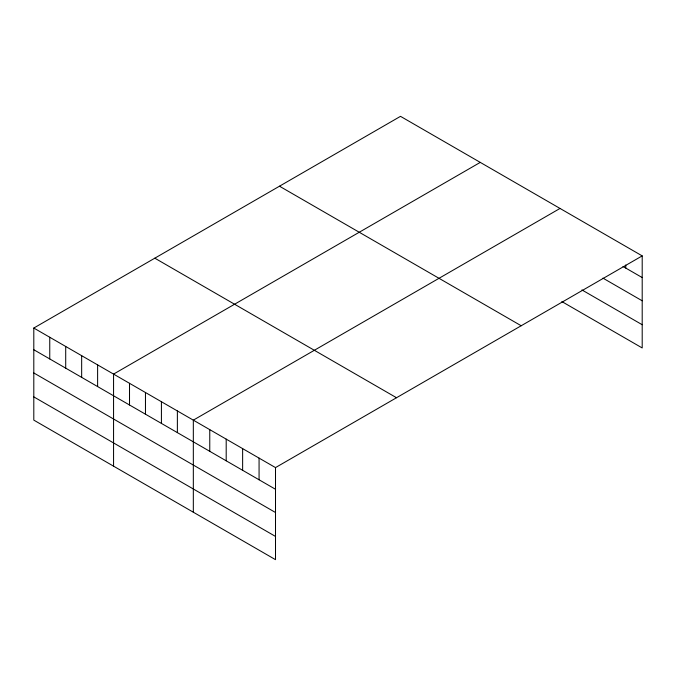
<?xml version="1.0" encoding="UTF-8"?>
<svg xmlns="http://www.w3.org/2000/svg" width="676" height="676" viewBox="0 0 676 676"><rect width="100%" height="100%" fill="white"/><g stroke="black" fill="none" stroke-linecap="round" stroke-linejoin="round"><path stroke-width="1.01" d="M642.2 255.883L275.504 467.598L275.504 559.66L33.8 420.117L33.8 328.046L400.496 116.34L642.2 255.883L642.2 347.954L561.849 301.564M480.256 162.392L113.56 374.098L113.56 466.17M560.024 208.436L193.328 420.151L193.328 512.214M623.027 266.496L642.2 277.566M602.933 278.123L642.2 300.795M581.935 289.928L642.2 324.725M279.484 186.204L521.188 325.748M154.812 258.181L396.516 397.733M33.8 328.046L275.504 467.598M33.8 349.729L275.504 489.272M33.8 372.958L275.504 512.501M33.8 396.888L275.504 536.431M625.765 264.975L625.765 268.076M259.069 458.108L259.069 479.783M242.633 448.619L242.633 470.293M226.198 439.13L226.198 460.804M209.763 429.64L209.763 451.315M177.374 410.94L177.374 432.615M161.42 401.73L161.42 423.404M145.467 392.519L145.467 414.194M129.513 383.309L129.513 404.983M97.614 364.888L97.614 386.562M81.661 355.677L81.661 377.36M65.707 346.467L65.707 368.15M49.754 337.256L49.754 358.939"/></g></svg>
